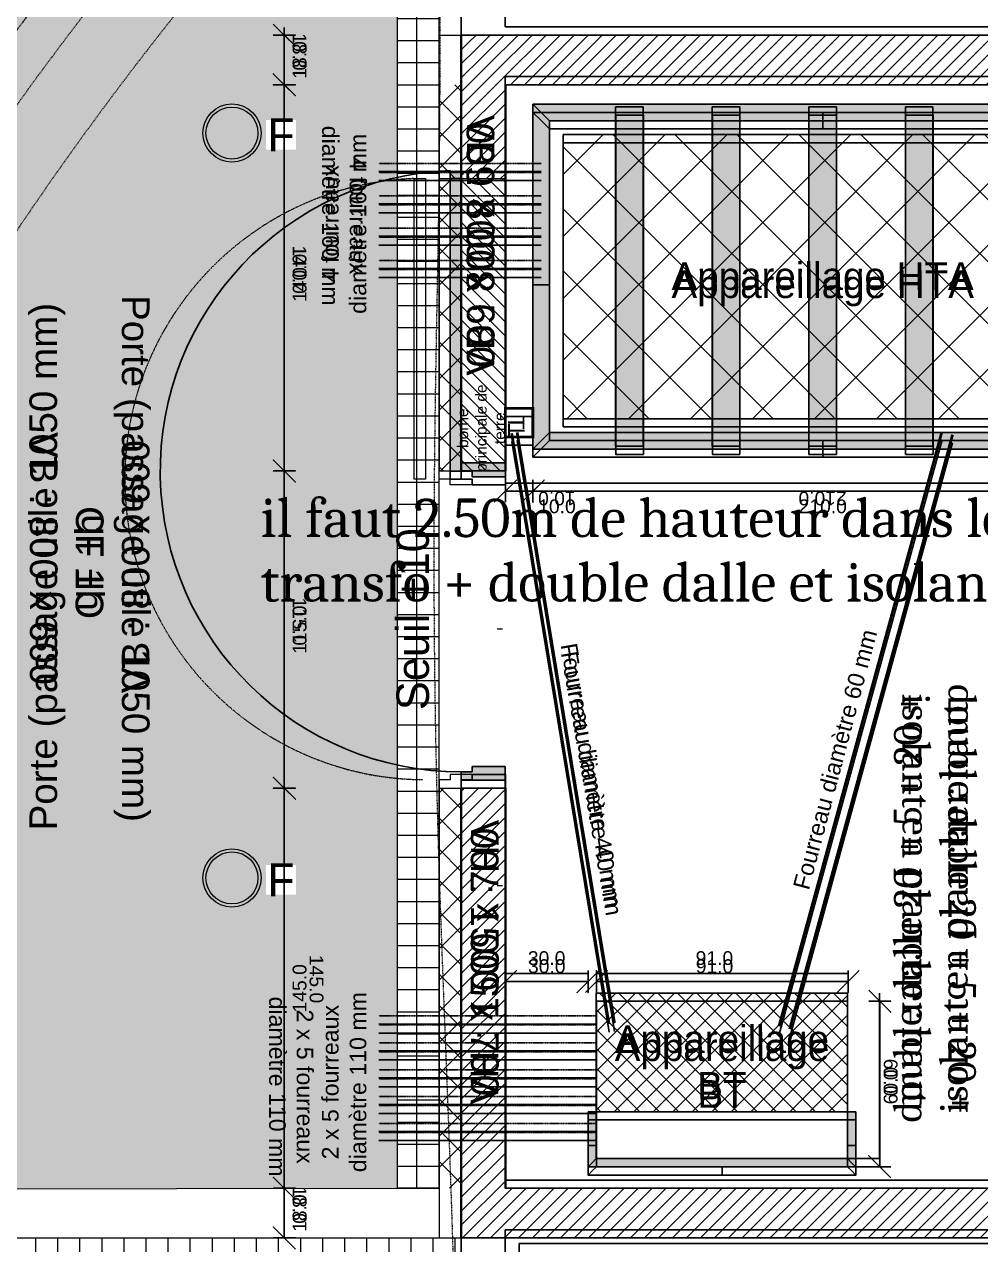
# Model space of a CAD drawing. Header units: centimetres. Extents: x 1724 to 19617, y -6503 to 8072.
# Drawn here: x 3672.7 to 4019.2, y 4561.4 to 5003.6 of the extents above; entities that cross this region are included whole.
import ezdxf

# ---------------------------------------------------------------- set-up
doc = ezdxf.new("R2010")
doc.units = ezdxf.units.CM
for name, pattern in [('CACHE2', [4.7625, 3.175, -1.5875]), ('prlm_ef', [0.165, 0.1, -0.065]), ('Style de ligne -18', [0.164042, 0.054681, -0.109361]), ('VW-01', [0.41656, 0.20828, -0.20828])]:
    doc.linetypes.add(name, pattern=pattern)
doc.layers.add('B BATI-structure', color=252, linetype='VW-01', lineweight=18)
doc.layers.add('B GÈnÈral', color=7, linetype='Continuous', lineweight=5)
for name, color, linetype in [('B Général', 252, 'Continuous'), ('C ANNOTATIONS-prestations', 252, 'Continuous'), ('C ANNOTATIONS-texte', 252, 'Continuous'), ('prlm-ELEC-CFO', 1, 'Continuous'), ('prlm-MOD', 64, 'Continuous'), ('prlm-MOD-EL', 190, 'Continuous')]:
    doc.layers.add(name, color=color, linetype=linetype)
doc.styles.add('Arial', font='arial.ttf')
doc.styles.add('Cambria (bold italic)', font='cambriaz.ttf')
doc.styles.add('Eurostile', font='Eurosti.TTF')
doc.styles.add('prlm-elec-cfo', font='comic.ttf', dxfattribs={"height": 12})
doc.styles.add('prlm-mod', font='cambriaz.ttf', dxfattribs={"height": 18})
doc.styles.add('Standard 200', font='arial.ttf', dxfattribs={"height": 0.4})
doc.styles.add('texte courant 100', font='arial.ttf', dxfattribs={"height": 25})
pattern_1 = [(45, (0.0456, -2.938), (2.4253472, -2.6458333), [])]

# ---------------------------------------------------------------- blocks, each defined once
blk = doc.blocks.new('xi.lumF')
at = {"layer": 'prlm-ELEC-CFO', "color": 0, "linetype": 'ByBlock', "lineweight": 13}
for radius in [10.55, 9.42]:
    blk.add_circle((0, 0), radius, dxfattribs=at)
blk = doc.blocks.new('Symbole-2 (2D)')
at = {"layer": 'B GÈnÈral', "linetype": 'Continuous', "lineweight": 5, "true_color": 0x808080}
h = blk.add_hatch(dxfattribs=at)
h.set_pattern_fill('02_ISOLANT', color=8, angle=180, style=0, pattern_type=2)
h.set_pattern_definition([(225, (0, 0), (5.65685, -5.65685), []), (315, (0, 0), (-5.65685, -5.65685), [])])
h.paths.add_polyline_path([(110.5, 4), (110.5, 12), (4.5, 12), (4.5, 4)])
at = {"layer": 'B GÈnÈral', "linetype": 'Continuous', "lineweight": 5}
h = blk.add_hatch(dxfattribs=at)
h.set_pattern_fill('50_BETON', style=0, pattern_type=2)
h.set_pattern_definition([(45, (0, 0), (2.42535, -2.64583), [])])
h.paths.add_polyline_path([(110.5, -12), (110.5, 4), (4.5, 4), (4.5, -12)])
at = {"layer": 'B Général', "color": 7, "linetype": 'Continuous', "lineweight": 13}
for p, q in [((110.5, 12), (4.5, 12)), ((4.5, 12), (4.5, -12)), ((110.5, 4), (4.5, 4)), ((110.5, -12), (4.5, -12))]:
    blk.add_line(p, q, dxfattribs=at)
at = {"layer": 'B Général', "color": 7, "linetype": 'Continuous', "lineweight": 35}
for p, q in [((110.5, 4), (4.5, 4)), ((110.5, -12), (4.5, -12))]:
    blk.add_line(p, q, dxfattribs=at)
at = {"layer": 'B Général', "color": 7, "linetype": 'Continuous', "lineweight": 5, "flags": 128}
for points in [[(1.5, 21), (110.5, 21), (110.5, 17), (1.5, 17)], [(-105.5, -12), (-105.5, 8), (-107.5, 8), (-107.5, 12), (-110.5, 12), (-110.5, -12)], [(-0.5, -12), (-0.5, 8), (1.5, 8), (1.5, 12), (4.5, 12), (4.5, -12)]]:
    blk.add_lwpolyline(points, close=True, dxfattribs=at)
at = {"layer": 'B Général', "color": 7, "linetype": 'Style de ligne -18', "lineweight": 5}
blk.add_arc((1.6, 16.92), 108.98, 2.146, 179.4761, dxfattribs=at)
blk = doc.blocks.new('Groupe-68-1')
at = {"layer": 'B Général', "color": 7, "linetype": 'VW-01', "lineweight": 5, "flags": 128}
blk.add_lwpolyline([(3822.78, 5152.46), (3822.78, 5174.37, 0.122759), (3492.65, 4670.81)], format="xyb", dxfattribs=at)
at = {"layer": 'B Général', "color": 7, "linetype": 'VW-01', "lineweight": 13}
blk.add_rational_spline([(3822.95, 5152.62), (3606.32, 4947.5), (3507.87, 4665.87), (3459.19, 4503.68), (3410.5, 4341.49), (3406.73, 4324.94), (3402.97, 4308.39), (3612.96, 4308.39), (3822.95, 4308.39), (3822.55, 5140.52), (3822.95, 5152.62)], [1, 0.971765738928, 1, 1, 1, 1, 1, 1, 1, 1, 1], degree=2, knots=[0, 0, 0, 1, 1, 2, 2, 3, 3, 4, 4, 5, 5, 5], dxfattribs=at)
blk = doc.blocks.new('Groupe-129-1')
at = {"layer": 'C ANNOTATIONS-prestations'}
for p, q in [((3766.85, 5002.51), (3766.85, 4984.91)), ((3830.95, 4999.6), (3830.95, 4952.64)), ((3766.85, 4984.51), (3766.85, 4844.91)), ((3846.95, 4952.64), (3846.95, 4981.04)), ((3859.95, 4971.71), (3856.95, 4974.71)), ((3856.95, 4974.71), (3856.95, 4912.21)), ((3859.95, 4971.71), (3856.95, 4974.71)), ((3856.95, 4974.71), (3961.95, 4974.71)), ((3862.95, 4968.71), (3859.95, 4971.71)), ((3862.95, 4968.71), (3859.95, 4971.71)), ((3896.95, 4973.71), (3886.95, 4973.71)), ((3886.95, 4850.71), (3886.95, 4973.71)), ((3896.95, 4850.71), (3896.95, 4973.71)), ((3931.95, 4973.71), (3921.95, 4973.71)), ((3921.95, 4850.71), (3921.95, 4973.71)), ((3931.95, 4850.71), (3931.95, 4973.71)), ((3966.95, 4973.71), (3956.95, 4973.71)), ((3956.95, 4850.71), (3956.95, 4973.71)), ((3961.95, 4974.71), (4066.95, 4974.71)), ((3966.95, 4850.71), (3966.95, 4973.71)), ((4001.95, 4973.71), (3991.95, 4973.71)), ((3991.95, 4850.71), (3991.95, 4973.71)), ((4001.95, 4850.71), (4001.95, 4973.71)), ((3862.95, 4912.21), (3862.95, 4968.71)), ((3961.95, 4968.71), (3862.95, 4968.71)), ((4060.95, 4968.71), (3961.95, 4968.71)), ((3859.95, 4953.28), (3801.14, 4953.28)), ((3859.95, 4950.02), (3801.14, 4950.02)), ((3830.95, 4950.71), (3826.95, 4950.71)), ((3826.95, 4950.71), (3826.95, 4841.71)), ((3830.95, 4841.71), (3830.95, 4950.71)), ((3859.95, 4941.55), (3801.14, 4941.55)), ((3859.95, 4938.29), (3801.14, 4938.29)), ((3859.95, 4929.81), (3801.14, 4929.81)), ((3859.95, 4926.55), (3801.14, 4926.55)), ((3859.95, 4918.08), (3801.14, 4918.08)), ((3859.95, 4914.81), (3801.14, 4914.81)), ((3856.95, 4912.21), (3856.95, 4849.71)), ((3862.95, 4855.71), (3862.95, 4912.21)), ((3849.29, 4855.45), (3884.57, 4641.28)), ((3851.26, 4855.78), (3886.54, 4641.6)), ((3859.95, 4852.71), (3856.95, 4849.71)), ((3856.95, 4849.71), (3859.95, 4852.71)), ((3862.95, 4855.71), (3859.95, 4852.71)), ((3859.95, 4852.71), (3862.95, 4855.71)), ((3961.95, 4855.71), (3862.95, 4855.71)), ((4005.17, 4855.97), (3946.14, 4640.54)), ((4009.03, 4854.91), (3950, 4639.48)), ((4060.95, 4855.71), (3961.95, 4855.71)), ((3856.95, 4849.71), (3961.95, 4849.71)), ((3896.95, 4850.71), (3886.95, 4850.71)), ((3931.95, 4850.71), (3921.95, 4850.71)), ((3966.95, 4850.71), (3956.95, 4850.71)), ((3961.95, 4849.71), (4066.95, 4849.71)), ((4001.95, 4850.71), (3991.95, 4850.71)), ((3766.85, 4844.51), (3766.85, 4729.91)), ((3830.95, 4844.71), (3830.95, 4841.71)), ((3846.95, 4844.71), (3830.95, 4844.71)), ((3846.95, 4839.71), (3846.95, 4844.71)), ((3826.95, 4841.71), (3830.95, 4841.71)), ((3830.95, 4841.71), (3834.95, 4841.71)), ((3834.95, 4841.71), (3834.95, 4839.71)), ((3834.95, 4839.71), (3846.95, 4839.71)), ((3847.15, 4837.41), (3856.75, 4837.41)), ((3856.95, 4837.41), (3874.15, 4837.41)), ((3857.15, 4837.41), (4066.75, 4837.41)), ((3834.95, 4732.71), (3830.95, 4732.71)), ((3830.95, 4732.71), (3830.95, 4729.71)), ((3846.95, 4734.71), (3834.95, 4734.71)), ((3834.95, 4734.71), (3834.95, 4732.71)), ((3846.95, 4729.71), (3846.95, 4734.71)), ((3766.85, 4729.51), (3766.85, 4584.91)), ((3830.95, 4729.71), (3846.95, 4729.71)), ((3876.75, 4659.64), (3847.15, 4659.64)), ((3970.95, 4659.64), (3879.95, 4659.64)), ((3879.95, 4652.52), (3879.95, 4592.52)), ((3970.95, 4592.52), (3970.95, 4652.52)), ((3982.62, 4652.52), (3982.62, 4592.52)), ((3879.95, 4644.24), (3801.14, 4644.24)), ((3879.95, 4640.98), (3801.14, 4640.98)), ((3879.95, 4634.5), (3801.14, 4634.5)), ((3879.95, 4631.24), (3801.14, 4631.24)), ((3879.95, 4624.77), (3801.14, 4624.77)), ((3879.95, 4621.51), (3801.14, 4621.51)), ((3879.95, 4615.03), (3801.14, 4615.03)), ((3879.95, 4611.77), (3801.14, 4611.77)), ((3876.95, 4600.27), (3876.95, 4609.52)), ((3876.95, 4609.52), (3878.45, 4609.52)), ((3878.45, 4609.52), (3879.95, 4609.52)), ((3879.95, 4609.52), (3879.95, 4600.27)), ((3972.45, 4609.52), (3970.95, 4609.52)), ((3970.95, 4609.52), (3970.95, 4600.27)), ((3973.95, 4609.52), (3972.45, 4609.52)), ((3973.95, 4600.27), (3973.95, 4609.52)), ((3879.95, 4605.3), (3801.14, 4605.3)), ((3879.95, 4602.04), (3801.14, 4602.04)), ((3876.95, 4589.52), (3876.95, 4600.27)), ((3879.95, 4600.27), (3879.95, 4592.52)), ((3970.95, 4600.27), (3970.95, 4592.52)), ((3973.95, 4589.52), (3973.95, 4600.27)), ((3878.45, 4591.02), (3876.95, 4589.52)), ((3878.45, 4591.02), (3876.95, 4589.52)), ((3879.95, 4592.52), (3878.45, 4591.02)), ((3879.95, 4592.52), (3878.45, 4591.02)), ((3925.45, 4592.52), (3879.95, 4592.52)), ((3879.95, 4592.52), (3982.62, 4592.52)), ((3970.95, 4592.52), (3925.45, 4592.52)), ((3972.45, 4591.02), (3970.95, 4592.52)), ((3970.95, 4592.52), (3972.45, 4591.02)), ((3973.95, 4589.52), (3972.45, 4591.02)), ((3972.45, 4591.02), (3973.95, 4589.52)), ((3876.95, 4589.52), (3925.45, 4589.52)), ((3925.45, 4589.52), (3973.95, 4589.52)), ((3766.85, 4584.51), (3766.85, 4566.91)), ((4246.95, 4584.71), (3846.95, 4584.71))]:
    blk.add_line(p, q, dxfattribs=at)
at = {"layer": 'C ANNOTATIONS-prestations', "flags": 128}
for points in [[(3762.85, 5002.71), (3770.85, 5002.71), (3766.85, 5002.71), (3770.85, 4998.71), (3762.85, 5006.71)], [(3770.85, 4984.71), (3762.85, 4984.71), (3766.85, 4984.71), (3762.85, 4988.71), (3770.85, 4980.71)], [(3762.85, 4984.71), (3770.85, 4984.71), (3766.85, 4984.71), (3770.85, 4980.71), (3762.85, 4988.71)], [(3770.85, 4844.71), (3762.85, 4844.71), (3766.85, 4844.71), (3762.85, 4848.71), (3770.85, 4840.71)], [(3762.85, 4844.71), (3770.85, 4844.71), (3766.85, 4844.71), (3770.85, 4840.71), (3762.85, 4848.71)], [(3846.95, 4833.41), (3846.95, 4841.41), (3846.95, 4837.41), (3850.95, 4841.41), (3842.95, 4833.41)], [(3856.95, 4841.41), (3856.95, 4833.41), (3856.95, 4837.41), (3852.95, 4833.41), (3860.95, 4841.41)], [(3856.95, 4833.41), (3856.95, 4841.41), (3856.95, 4837.41), (3860.95, 4841.41), (3852.95, 4833.41)], [(3770.85, 4729.71), (3762.85, 4729.71), (3766.85, 4729.71), (3762.85, 4733.71), (3770.85, 4725.71)], [(3762.85, 4729.71), (3770.85, 4729.71), (3766.85, 4729.71), (3770.85, 4725.71), (3762.85, 4733.71)], [(3846.95, 4655.64), (3846.95, 4663.64), (3846.95, 4659.64), (3850.95, 4663.64), (3842.95, 4655.64)], [(3876.95, 4663.64), (3876.95, 4655.64), (3876.95, 4659.64), (3872.95, 4655.64), (3880.95, 4663.64)], [(3879.95, 4655.64), (3879.95, 4663.64), (3879.95, 4659.64), (3883.95, 4663.64), (3875.95, 4655.64)], [(3971.15, 4663.64), (3971.15, 4655.64), (3971.15, 4659.64), (3967.15, 4655.64), (3975.15, 4663.64)], [(3978.62, 4652.52), (3986.62, 4652.52), (3982.62, 4652.52), (3986.62, 4648.52), (3978.62, 4656.52)], [(3986.62, 4592.52), (3978.62, 4592.52), (3982.62, 4592.52), (3978.62, 4596.52), (3986.62, 4588.52)], [(3770.85, 4584.71), (3762.85, 4584.71), (3766.85, 4584.71), (3762.85, 4588.71), (3770.85, 4580.71)], [(3762.85, 4584.71), (3770.85, 4584.71), (3766.85, 4584.71), (3770.85, 4580.71), (3762.85, 4588.71)], [(3770.85, 4566.71), (3762.85, 4566.71), (3766.85, 4566.71), (3762.85, 4570.71), (3770.85, 4562.71)]]:
    blk.add_lwpolyline(points, dxfattribs=at)
for points in [[(4264.95, 4566.71), (4264.95, 5002.71), (3830.95, 5002.71), (3830.95, 4844.71), (3846.95, 4844.71), (3846.95, 4984.71), (4246.95, 4984.71), (4246.95, 4584.71), (3846.95, 4584.71), (3846.95, 4729.71), (3830.95, 4729.71), (3830.95, 4566.71)], [(3859.95, 4971.71), (3856.95, 4974.71), (3856.95, 4912.21), (3862.95, 4912.21), (3862.95, 4968.71)], [(3859.95, 4971.71), (3856.95, 4974.71), (3961.95, 4974.71), (3961.95, 4968.71), (3862.95, 4968.71)], [(3896.95, 4850.71), (3886.95, 4850.71), (3886.95, 4973.71), (3896.95, 4973.71)], [(3931.95, 4850.71), (3921.95, 4850.71), (3921.95, 4973.71), (3931.95, 4973.71)], [(3966.95, 4850.71), (3956.95, 4850.71), (3956.95, 4973.71), (3966.95, 4973.71)], [(4063.95, 4971.71), (4060.95, 4968.71), (3961.95, 4968.71), (3961.95, 4974.71), (4066.95, 4974.71)], [(4001.95, 4850.71), (3991.95, 4850.71), (3991.95, 4973.71), (4001.95, 4973.71)], [(3862.95, 4855.71), (4060.95, 4855.71), (4060.95, 4968.71), (3862.95, 4968.71)], [(3867.95, 4860.71), (3867.95, 4963.71), (4055.95, 4963.71), (4055.95, 4860.71)], [(3830.95, 4841.71), (3830.95, 4950.71), (3826.95, 4950.71), (3826.95, 4841.71)], [(3859.95, 4852.71), (3862.95, 4855.71), (3862.95, 4912.21), (3856.95, 4912.21), (3856.95, 4849.71)], [(3846.95, 4854.1), (3846.95, 4864.5), (3856.95, 4864.5), (3856.95, 4854.1)], [(3859.95, 4852.71), (3856.95, 4849.71), (3961.95, 4849.71), (3961.95, 4855.71), (3862.95, 4855.71)], [(4063.95, 4852.71), (4060.95, 4855.71), (3961.95, 4855.71), (3961.95, 4849.71), (4066.95, 4849.71)], [(3830.95, 4844.71), (3830.95, 4841.71), (3834.95, 4841.71), (3834.95, 4839.71), (3846.95, 4839.71), (3846.95, 4844.71)], [(3846.95, 4729.71), (3846.95, 4734.71), (3834.95, 4734.71), (3834.95, 4732.71), (3830.95, 4732.71), (3830.95, 4729.71)], [(3970.95, 4652.52), (3970.95, 4592.52), (3879.95, 4592.52), (3879.95, 4652.52)], [(3879.95, 4592.52), (3879.95, 4652.52), (3970.95, 4652.52), (3970.95, 4592.52)], [(3879.95, 4652.52), (3879.95, 4609.52), (3970.95, 4609.52), (3970.95, 4652.52)], [(3878.45, 4609.52), (3879.95, 4609.52), (3879.95, 4600.27), (3876.95, 4600.27), (3876.95, 4609.52)], [(3972.45, 4609.52), (3970.95, 4609.52), (3970.95, 4600.27), (3973.95, 4600.27), (3973.95, 4609.52)], [(3878.45, 4591.02), (3876.95, 4589.52), (3876.95, 4600.27), (3879.95, 4600.27), (3879.95, 4592.52)], [(3972.45, 4591.02), (3973.95, 4589.52), (3973.95, 4600.27), (3970.95, 4600.27), (3970.95, 4592.52)], [(3878.45, 4591.02), (3876.95, 4589.52), (3925.45, 4589.52), (3925.45, 4592.52), (3879.95, 4592.52)], [(3972.45, 4591.02), (3970.95, 4592.52), (3925.45, 4592.52), (3925.45, 4589.52), (3973.95, 4589.52)]]:
    blk.add_lwpolyline(points, close=True, dxfattribs=at)
at = {"layer": 'C ANNOTATIONS-prestations', "line_spacing_factor": 1.002709, "style": 'Arial'}
for s, insert, char_height, attachment_point, rotation in [('18.0', (3772.4, 4993.71), 5.007, 5, 90), ('140.0', (3772.4, 4914.71), 5.007, 5, 90), ('115.0', (3772.4, 4787.21), 5.007, 5, 90), ('Fourreau diamètre 60 mm', (3951.09, 4694.05), 6.0078, 1, 75.1533), ('Fourreau diamètre 40 mm', (3872.96, 4779.8), 6.0078, 1, 279.7616), ('145.0', (3772.4, 4657.21), 5.007, 5, 90), ('60.0', (3986.59, 4621.94), 5.007, 5, 90), ('18.0', (3772.4, 4575.71), 5.007, 5, 90)]:
    blk.add_mtext(s, dxfattribs=dict(at, insert=insert, char_height=char_height, attachment_point=attachment_point, rotation=rotation))
at = {"layer": 'C ANNOTATIONS-prestations', "attachment_point": 5, "rotation": 90}
for s, insert, char_height, width, line_spacing_factor, style in [('VB : 800 x 600', (3837.98, 4925.11), 10.013, 190, 1.002709, 'Arial'), ('4 fourreaux diamètre 160 mm', (3788.57, 4934.31), 6.0078, 73.2402, 1.002709, 'Arial'), ('Porte (passage utile 1050 mm)\\PCF 1h \\PVB : 800 x 600', (3696.31, 4810.05), 10.013, 207.2024, 1.002709, 'Arial'), ('borne principale de terre', (3838.2, 4860.22), 4.0052, 39.5707, 1.002709, 'Arial'), ('T', (3850.93, 4859.35), 6.01, 5.0123, 1.002709, 'Arial'), ('double dalle 20 + 5 + 20 + isolant en plancher haut', (4002.65, 4686.52), 9.9931, 169.8741, 1.004714, 'Cambria (bold italic)'), ('VH : 1500 x 700', (3839.51, 4665.29), 10.013, 205, 1.002709, 'Arial'), ('2 x 5 fourreaux diamètre 110 mm', (3788.57, 4623.19), 6.0078, 73.2402, 1.002709, 'Arial')]:
    blk.add_mtext(s, dxfattribs=dict(at, insert=insert, char_height=char_height, width=width, line_spacing_factor=line_spacing_factor, style=style))
at = {"layer": 'C ANNOTATIONS-prestations', "attachment_point": 5, "style": 'Arial'}
for s, insert, char_height, line_spacing_factor in [('Appareillage HTA', (3961.95, 4910.89), 10.013, 1.002709), ('10.0', (3865.65, 4831.87), 5.007, 1.002709), ('210.0', (3961.95, 4831.87), 5.007, 1.002709), ('30.0', (3861.95, 4665.19), 5.007, 1.002709), ('91.0', (3922.74, 4665.19), 5.007, 1.002709), ('Appareillage\\PBT', (3925.45, 4627.4), 10.013, 1.014169)]:
    blk.add_mtext(s, dxfattribs=dict(at, insert=insert, char_height=char_height, line_spacing_factor=line_spacing_factor))

msp = doc.modelspace()

# ---------------------------------------------------------------- hatches: boundary and pattern name
at = {"layer": 'B GÈnÈral', "linetype": 'Continuous', "lineweight": 5, "true_color": 0x808080}
h = msp.add_hatch(dxfattribs=at)
h.set_pattern_fill('02_ISOLANT', color=8, angle=45, style=0, pattern_type=2)
h.set_pattern_definition([(90, (3822.886, 4581.777), (-8, -4e-16), []), (180, (3822.886, 4581.777), (1e-15, 8), [])])
h.paths.add_polyline_path([(3807.886, 4581.777), (3807.886, 5168.48), (3822.886, 5182.466), (3822.886, 4581.777)])
at = {"layer": 'B GÈnÈral', "linetype": 'Continuous', "lineweight": 0, "true_color": 0xeeeeee}
h = msp.add_hatch(color=7, dxfattribs=at)
edge = h.paths.add_edge_path()
edge.add_line((3485.145, 4670.51), (3485.086, 4670.342))
edge.add_line((3485.086, 4670.342), (3281.489, 3992.09))
edge.add_line((3281.489, 3992.09), (3815.996, 3992.09))
edge.add_line((3815.996, 3992.09), (3815.996, 4548.777))
edge.add_line((3815.996, 4548.777), (3477.829, 4548.777))
edge.add_line((3477.829, 4548.777), (3487.605, 4581.343))
edge.add_line((3487.605, 4581.343), (3807.886, 4581.777))
edge.add_line((3807.886, 4581.777), (3807.886, 5168.48))
edge.add_arc((4668.456, 4257.162), 1253.428, 133.359454, 160.744944)
edge.add_line((3485.145, 4670.51), (3485.145, 4670.51))
at = {"layer": 'B GÈnÈral', "linetype": 'Continuous', "lineweight": 5}
h = msp.add_hatch(dxfattribs=at)
h.set_pattern_fill('50_BETON', style=0, pattern_type=2)
h.set_pattern_definition(pattern_1)
h.paths.add_polyline_path([(4246.996, 4981.777), (4264.996, 4999.777), (3830.996, 4999.777), (3846.996, 4981.777)])
h = msp.add_hatch(dxfattribs=at)
h.set_pattern_fill('50_BETON', style=0, pattern_type=2)
h.set_pattern_definition(pattern_1)
h.paths.add_polyline_path([(3846.996, 4947.777), (3846.996, 4981.777), (3830.996, 4999.777), (3830.996, 4947.777)])
at = {"layer": 'B GÈnÈral', "linetype": 'Continuous', "lineweight": 5, "true_color": 0x808080}
h = msp.add_hatch(dxfattribs=at)
h.set_pattern_fill('02_ISOLANT', color=8, angle=180, style=0, pattern_type=2)
h.set_pattern_definition([(225, (0.046, -2.938), (5.656854, -5.656854), []), (315, (0.046, -2.938), (-5.656854, -5.656854), [])])
h.paths.add_polyline_path([(3830.996, 4947.777), (3830.996, 4981.777), (3822.996, 4981.777), (3822.996, 4947.777)])
h = msp.add_hatch(dxfattribs=at)
h.set_pattern_fill('02_ISOLANT', color=8, angle=90, style=0, pattern_type=2)
h.set_pattern_definition([(135, (0.046, -2.938), (-5.656854, -5.656854), []), (225, (0.046, -2.938), (-5.656854, 5.656854), [])])
h.paths.add_polyline_path([(3822.996, 4581.777), (3830.996, 4581.777), (3830.996, 4726.777), (3822.996, 4726.777)])
at = {"layer": 'B GÈnÈral', "linetype": 'Continuous', "lineweight": 5}
h = msp.add_hatch(dxfattribs=at)
h.set_pattern_fill('50_BETON', style=0, pattern_type=2)
h.set_pattern_definition(pattern_1)
h.paths.add_polyline_path([(3830.996, 4563.777), (3846.996, 4581.777), (3846.996, 4726.777), (3830.996, 4726.777)])
h = msp.add_hatch(dxfattribs=at)
h.set_pattern_fill('50_BETON', style=0, pattern_type=2)
h.set_pattern_definition(pattern_1)
h.paths.add_polyline_path([(3846.996, 4581.777), (3830.996, 4563.777), (4264.996, 4563.777), (4246.996, 4581.777)])
at = {"layer": 'B GÈnÈral', "linetype": 'Continuous', "lineweight": 5, "true_color": 0x808080}
h = msp.add_hatch(dxfattribs=at)
h.set_pattern_fill('02_ISOLANT', color=8, angle=45, style=0, pattern_type=2)
h.set_pattern_definition([(90, (3780.829, 3716.247), (-8, -4e-16), []), (180, (3780.829, 3716.247), (1e-15, 8), [])])
h.paths.add_polyline_path([(3815.996, 4007.09), (3815.996, 4548.777), (3476.328, 4548.777), (3482.332, 4563.777), (3830.996, 4563.777), (3830.996, 3992.09), (3355.994, 3992.09), (3355.994, 4007.09)])
at = {"layer": 'prlm-MOD', "linetype": 'Continuous', "lineweight": 20}
for points in [[(3830.951, 4841.715), (3830.951, 4950.715), (3826.951, 4950.715), (3826.951, 4841.715)], [(3830.951, 4844.715), (3830.951, 4841.715), (3834.951, 4841.715), (3834.951, 4839.715), (3846.951, 4839.715), (3846.951, 4844.715)], [(3846.951, 4729.715), (3846.951, 4734.715), (3834.951, 4734.715), (3834.951, 4732.715), (3830.951, 4732.715), (3830.951, 4729.715)]]:
    msp.add_hatch(color=9, dxfattribs=at).paths.add_polyline_path(points, flags=0)
at = {"layer": 'prlm-MOD-EL', "linetype": 'Continuous', "lineweight": 20}
for points in [[(3859.951, 4971.715), (3856.951, 4974.715), (3856.951, 4912.215), (3862.951, 4912.215), (3862.951, 4968.715)], [(3859.951, 4971.715), (3856.951, 4974.715), (3961.951, 4974.715), (3961.951, 4968.715), (3862.951, 4968.715)], [(3896.951, 4850.715), (3886.951, 4850.715), (3886.951, 4973.715), (3896.951, 4973.715)], [(3931.951, 4850.715), (3921.951, 4850.715), (3921.951, 4973.715), (3931.951, 4973.715)], [(3966.951, 4850.715), (3956.951, 4850.715), (3956.951, 4973.715), (3966.951, 4973.715)], [(4063.951, 4971.715), (4060.951, 4968.715), (3961.951, 4968.715), (3961.951, 4974.715), (4066.951, 4974.715)], [(4001.951, 4850.715), (3991.951, 4850.715), (3991.951, 4973.715), (4001.951, 4973.715)], [(3859.951, 4852.715), (3862.951, 4855.715), (3862.951, 4912.215), (3856.951, 4912.215), (3856.951, 4849.715)], [(3859.951, 4852.715), (3856.951, 4849.715), (3961.951, 4849.715), (3961.951, 4855.715), (3862.951, 4855.715)], [(4063.951, 4852.715), (4060.951, 4855.715), (3961.951, 4855.715), (3961.951, 4849.715), (4066.951, 4849.715)], [(3878.451, 4609.524), (3879.951, 4609.524), (3879.951, 4600.274), (3876.951, 4600.274), (3876.951, 4609.524)], [(3972.451, 4609.524), (3970.951, 4609.524), (3970.951, 4600.274), (3973.951, 4600.274), (3973.951, 4609.524)], [(3878.451, 4591.024), (3876.951, 4589.524), (3876.951, 4600.274), (3879.951, 4600.274), (3879.951, 4592.524)], [(3972.451, 4591.024), (3973.951, 4589.524), (3973.951, 4600.274), (3970.951, 4600.274), (3970.951, 4592.524)], [(3878.451, 4591.024), (3876.951, 4589.524), (3925.451, 4589.524), (3925.451, 4592.524), (3879.951, 4592.524)], [(3972.451, 4591.024), (3970.951, 4592.524), (3925.451, 4592.524), (3925.451, 4589.524), (3973.951, 4589.524)]]:
    msp.add_hatch(color=250, dxfattribs=at).paths.add_polyline_path(points, flags=0)
at = {"layer": 'prlm-MOD-EL', "linetype": 'Continuous'}
h = msp.add_hatch(dxfattribs=at)
h.set_pattern_fill('ANSI37', color=256, scale=5, angle=-90, style=0)
h.set_pattern_definition([(315, (5983.308, 1294.79), (11.22532, 11.22532), []), (45, (5983.308, 1294.79), (-11.22532, 11.22532), [])])
h.paths.add_polyline_path([(3867.951, 4860.715), (3867.951, 4963.715), (4055.951, 4963.715), (4055.951, 4860.715)])
at = {"layer": 'prlm-MOD-EL', "linetype": 'Continuous', "lineweight": 20}
h = msp.add_hatch(dxfattribs=at)
h.set_pattern_fill('GRILLE_5X5_DIAGONALE_0002', color=256, angle=-90, style=0, pattern_type=2)
h.set_pattern_definition([(315, (58.5873, 8651.761), (3.535534, 3.535534), []), (45, (58.5873, 8651.761), (3.535534, -3.535534), [])])
h.paths.add_polyline_path([(3879.951, 4652.524), (3879.951, 4609.524), (3970.951, 4609.524), (3970.951, 4652.524)], flags=0)

# ---------------------------------------------------------------- linework, layer by layer
at = {"layer": 'B Général', "color": 7, "linetype": 'Continuous', "lineweight": 5}
for p, q in [((3822.996, 4999.777), (3830.996, 4999.777)), ((3830.996, 4999.777), (4264.996, 4999.777)), ((3846.996, 4981.777), (4246.996, 4981.777)), ((3843.996, 4784.545), (3845.996, 4784.545)), ((3843.996, 4691.545), (3845.996, 4691.545)), ((4246.996, 4581.777), (3846.996, 4581.777)), ((3822.996, 4563.777), (3830.996, 4563.777)), ((4264.996, 4563.777), (3830.996, 4563.777))]:
    msp.add_line(p, q, dxfattribs=at)
at = {"layer": 'B Général', "color": 7, "linetype": 'Continuous', "lineweight": 13}
for p, q in [((3822.996, 4981.777), (3822.996, 4999.777)), ((3822.996, 4981.777), (3822.996, 4947.777)), ((3822.996, 4981.777), (3822.996, 4947.777)), ((3830.996, 4981.777), (3830.996, 4947.777)), ((3846.996, 4981.777), (3846.996, 4947.777)), ((3822.996, 4947.777), (3846.996, 4947.777)), ((3822.996, 4726.777), (3822.996, 4581.777)), ((3822.996, 4726.777), (3822.996, 4581.777)), ((3822.996, 4726.777), (3846.996, 4726.777)), ((3830.996, 4726.777), (3830.996, 4581.777)), ((3846.996, 4726.777), (3846.996, 4581.777)), ((3822.996, 4581.777), (3822.996, 4563.777))]:
    msp.add_line(p, q, dxfattribs=at)
at = {"layer": 'B Général', "color": 7, "linetype": 'Continuous', "lineweight": 18}
for p, q in [((3830.996, 4999.777), (4264.996, 4999.777)), ((3846.996, 4981.777), (4246.996, 4981.777)), ((4246.996, 4581.777), (3846.996, 4581.777)), ((4264.996, 4563.777), (3830.996, 4563.777))]:
    msp.add_line(p, q, dxfattribs=at)
at = {"layer": 'B Général', "color": 7, "linetype": 'Continuous', "lineweight": 35}
for p, q in [((3830.996, 4999.777), (3830.996, 4981.777)), ((3830.996, 4981.777), (3830.996, 4947.777)), ((3846.996, 4981.777), (3846.996, 4947.777)), ((3830.996, 4726.777), (3830.996, 4581.777)), ((3846.996, 4726.777), (3846.996, 4581.777)), ((3830.996, 4563.777), (3830.996, 4581.777))]:
    msp.add_line(p, q, dxfattribs=at)
at = {"layer": 'B Général', "color": 7, "linetype": 'Continuous', "lineweight": 5, "flags": 128}
for points in [[(3807.886, 4581.777), (3807.886, 5168.48), (3822.886, 5182.466), (3822.886, 4581.777)], [(3815.996, 4007.09), (3815.996, 4548.777), (3476.328, 4548.777), (3482.332, 4563.777), (3830.996, 4563.777), (3830.996, 3992.09), (3355.994, 3992.09), (3355.994, 4007.09)]]:
    msp.add_lwpolyline(points, close=True, dxfattribs=at)
at = {"layer": 'prlm-MOD', "color": 0}
for p, q in [((3766.853, 5002.515), (3766.853, 4984.915)), ((3766.853, 4984.515), (3766.853, 4844.915)), ((3766.853, 4844.515), (3766.853, 4729.915)), ((3847.151, 4837.411), (3856.751, 4837.411)), ((3856.951, 4837.411), (3874.151, 4837.411)), ((3857.151, 4837.411), (4066.751, 4837.411)), ((3766.853, 4729.515), (3766.853, 4584.915)), ((3876.751, 4659.644), (3847.151, 4659.644)), ((3970.951, 4659.644), (3879.951, 4659.644)), ((3982.617, 4652.524), (3982.617, 4592.524)), ((3766.853, 4584.515), (3766.853, 4566.915))]:
    msp.add_line(p, q, dxfattribs=at)
at = {"layer": 'prlm-MOD', "linetype": 'Continuous'}
for p, q in [((3826.951, 4950.715), (3826.951, 4841.715)), ((3830.951, 4841.715), (3830.951, 4950.715)), ((3830.951, 4844.715), (3830.951, 4841.715)), ((3826.951, 4841.715), (3830.951, 4841.715)), ((3830.951, 4841.715), (3834.951, 4841.715)), ((3834.951, 4841.715), (3834.951, 4839.715)), ((3834.951, 4839.715), (3846.951, 4839.715)), ((3834.951, 4732.715), (3830.951, 4732.715)), ((3830.951, 4732.715), (3830.951, 4729.715)), ((3846.951, 4734.715), (3834.951, 4734.715)), ((3834.951, 4734.715), (3834.951, 4732.715)), ((3846.951, 4729.715), (3846.951, 4734.715))]:
    msp.add_line(p, q, dxfattribs=at)
at = {"layer": 'prlm-MOD', "linetype": 'Continuous', "lineweight": -3}
msp.add_lwpolyline([(3846.951, 5002.715), (4264.951, 5002.715), (4264.951, 4566.715), (3846.951, 4566.715), (3846.951, 4536.715), (3830.951, 4536.715), (3830.951, 4729.715), (3846.951, 4729.715), (3846.951, 4584.715), (4246.951, 4584.715), (4246.951, 4984.715), (3846.951, 4984.715), (3846.951, 4844.715), (3830.951, 4844.715), (3830.951, 5032.942), (3846.951, 5032.942), (3846.951, 5002.715)], dxfattribs=at)
msp.add_lwpolyline([(3851.951, 4561.715), (3851.951, 4543.715), (4287.951, 4543.715), (4287.951, 5025.715), (3851.951, 5025.715), (3851.951, 5007.715), (4269.951, 5007.715), (4269.951, 4561.715), (3851.951, 4561.715)], close=True, dxfattribs=at)
at = {"layer": 'prlm-MOD', "color": 7, "linetype": 'prlm_ef', "const_width": 1}
msp.add_lwpolyline([(3846.951, 4854.103), (3846.951, 4864.5), (3856.951, 4864.5), (3856.951, 4854.103)], close=True, dxfattribs=at)
for points in [[(3851.264, 4855.776), (3886.542, 4641.601)], [(4005.174, 4855.968), (3946.138, 4640.536)], [(3849.29, 4855.451), (3884.568, 4641.276)], [(4009.032, 4854.911), (3949.996, 4639.479)]]:
    msp.add_lwpolyline(points, dxfattribs=at)
at = {"layer": 'prlm-MOD', "linetype": 'Continuous'}
msp.add_arc((3830.951, 4841.715), 109, 92.10307, 270, dxfattribs=at)
at = {"layer": 'prlm-MOD-EL', "linetype": 'Continuous'}
for p, q in [((3859.951, 4971.715), (3856.951, 4974.715)), ((3856.951, 4974.715), (3856.951, 4912.215)), ((3859.951, 4971.715), (3856.951, 4974.715)), ((3856.951, 4974.715), (3961.951, 4974.715)), ((3862.951, 4968.715), (3859.951, 4971.715)), ((3862.951, 4968.715), (3859.951, 4971.715)), ((3896.951, 4973.715), (3886.951, 4973.715)), ((3886.951, 4850.715), (3886.951, 4973.715)), ((3896.951, 4850.715), (3896.951, 4973.715)), ((3931.951, 4973.715), (3921.951, 4973.715)), ((3921.951, 4850.715), (3921.951, 4973.715)), ((3931.951, 4850.715), (3931.951, 4973.715)), ((3966.951, 4973.715), (3956.951, 4973.715)), ((3956.951, 4850.715), (3956.951, 4973.715)), ((3961.951, 4974.715), (4066.951, 4974.715)), ((3966.951, 4850.715), (3966.951, 4973.715)), ((4001.951, 4973.715), (3991.951, 4973.715)), ((3991.951, 4850.715), (3991.951, 4973.715)), ((4001.951, 4850.715), (4001.951, 4973.715)), ((3862.951, 4912.215), (3862.951, 4968.715)), ((3961.951, 4968.715), (3862.951, 4968.715)), ((4060.951, 4968.715), (3961.951, 4968.715)), ((3856.951, 4912.215), (3856.951, 4849.715)), ((3862.951, 4855.715), (3862.951, 4912.215)), ((3859.951, 4852.715), (3856.951, 4849.715)), ((3856.951, 4849.715), (3859.951, 4852.715)), ((3862.951, 4855.715), (3859.951, 4852.715)), ((3859.951, 4852.715), (3862.951, 4855.715)), ((3961.951, 4855.715), (3862.951, 4855.715)), ((4060.951, 4855.715), (3961.951, 4855.715)), ((3856.951, 4849.715), (3961.951, 4849.715)), ((3896.951, 4850.715), (3886.951, 4850.715)), ((3931.951, 4850.715), (3921.951, 4850.715)), ((3966.951, 4850.715), (3956.951, 4850.715)), ((3961.951, 4849.715), (4066.951, 4849.715)), ((4001.951, 4850.715), (3991.951, 4850.715)), ((3879.951, 4652.524), (3879.951, 4592.524)), ((3970.951, 4592.524), (3970.951, 4652.524)), ((3876.951, 4600.274), (3876.951, 4609.524)), ((3876.951, 4609.524), (3878.451, 4609.524)), ((3878.451, 4609.524), (3879.951, 4609.524)), ((3879.951, 4609.524), (3879.951, 4600.274)), ((3972.451, 4609.524), (3970.951, 4609.524)), ((3970.951, 4609.524), (3970.951, 4600.274)), ((3973.951, 4609.524), (3972.451, 4609.524)), ((3973.951, 4600.274), (3973.951, 4609.524)), ((3876.951, 4589.524), (3876.951, 4600.274)), ((3879.951, 4600.274), (3879.951, 4592.524)), ((3970.951, 4600.274), (3970.951, 4592.524)), ((3973.951, 4589.524), (3973.951, 4600.274)), ((3878.451, 4591.024), (3876.951, 4589.524)), ((3878.451, 4591.024), (3876.951, 4589.524)), ((3879.951, 4592.524), (3878.451, 4591.024)), ((3879.951, 4592.524), (3878.451, 4591.024)), ((3925.451, 4592.524), (3879.951, 4592.524)), ((3879.951, 4592.524), (3982.617, 4592.524)), ((3970.951, 4592.524), (3925.451, 4592.524)), ((3972.451, 4591.024), (3970.951, 4592.524)), ((3970.951, 4592.524), (3972.451, 4591.024)), ((3973.951, 4589.524), (3972.451, 4591.024)), ((3972.451, 4591.024), (3973.951, 4589.524)), ((3876.951, 4589.524), (3925.451, 4589.524)), ((3925.451, 4589.524), (3973.951, 4589.524))]:
    msp.add_line(p, q, dxfattribs=at)
at = {"layer": 'prlm-MOD-EL', "linetype": 'CACHE2', "ltscale": 0.02}
for p, q in [((3859.951, 4953.284), (3801.141, 4953.284, 0)), ((3859.951, 4950.024), (3801.141, 4950.024, 0)), ((3859.951, 4941.548), (3801.141, 4941.548, 0)), ((3859.951, 4938.288), (3801.141, 4938.288, 0)), ((3859.951, 4929.811), (3801.141, 4929.811, 0)), ((3859.951, 4926.551), (3801.141, 4926.551, 0)), ((3859.951, 4918.075), (3801.141, 4918.075, 0)), ((3859.951, 4914.815), (3801.141, 4914.815, 0)), ((3879.951, 4644.241), (3801.141, 4644.241, 0)), ((3879.951, 4640.981), (3801.141, 4640.981, 0)), ((3879.951, 4634.505), (3801.141, 4634.505, 0)), ((3879.951, 4631.244), (3801.141, 4631.244, 0)), ((3879.951, 4624.768), (3801.141, 4624.768, 0)), ((3879.951, 4621.508), (3801.141, 4621.508, 0)), ((3879.951, 4615.032), (3801.141, 4615.032, 0)), ((3879.951, 4611.772), (3801.141, 4611.772, 0)), ((3879.951, 4605.296), (3801.141, 4605.296, 0)), ((3879.951, 4602.035), (3801.141, 4602.035, 0))]:
    msp.add_line(p, q, dxfattribs=at)
at = {"layer": 'prlm-MOD-EL', "linetype": 'Continuous', "flags": 128}
for points in [[(3862.951, 4855.715), (3862.951, 4968.715), (4060.951, 4968.715), (4060.951, 4855.715)], [(3862.951, 4855.715), (4060.951, 4855.715), (4060.951, 4968.715), (3862.951, 4968.715)], [(3867.951, 4860.715), (3867.951, 4963.715), (4055.951, 4963.715), (4055.951, 4860.715)], [(3970.951, 4652.524), (3970.951, 4592.524), (3879.951, 4592.524), (3879.951, 4652.524)], [(3879.951, 4592.524), (3879.951, 4652.524), (3970.951, 4652.524), (3970.951, 4592.524)], [(3879.951, 4652.524), (3879.951, 4609.524), (3970.951, 4609.524), (3970.951, 4652.524)]]:
    msp.add_lwpolyline(points, close=True, dxfattribs=at)

# ---------------------------------------------------------------- block references
at = {"layer": 'B Général', "color": 7, "rotation": 90}
msp.add_blockref('Symbole-2 (2D)', (3834.996, 4837.277), dxfattribs=at)
at = {"layer": 'prlm-ELEC-CFO', "lineweight": 20}
for p in [(3747.935, 4964.268), (3747.935, 4694.268)]:
    msp.add_blockref('xi.lumF', p, dxfattribs=at)

# ---------------------------------------------------------------- texts
at = {"layer": 'C ANNOTATIONS-texte', "color": 7, "insert": (3807.54, 4788.062), "char_height": 11.7478, "attachment_point": 2, "rotation": 90, "line_spacing_factor": 0.895453, "style": 'Eurostile'}
msp.add_mtext('Seuil +10', dxfattribs=at)
at = {"layer": 'prlm-MOD', "color": 0, "char_height": 5, "attachment_point": 5, "style": 'Arial'}
for s, insert, rotation in [('\\A1;18.0', (3772.395, 4993.715), 270), ('\\A1;140.0', (3772.395, 4914.715), 270), ('\\A1;10.0', (3865.651, 4831.868), 180), ('\\A1;210.0', (3961.951, 4831.868), 180), ('\\A1;115.0', (3772.395, 4787.215), 270), ('\\A1;145.0', (3778.536, 4657.611), 270), ('\\A1;60.0', (3986.586, 4621.944), 270), ('\\A1;18.0', (3772.395, 4575.715), 270)]:
    msp.add_mtext(s, dxfattribs=dict(at, insert=insert, rotation=rotation))
at = {"layer": 'prlm-MOD', "char_height": 10, "attachment_point": 5, "rotation": 270}
for s, insert, width, style in [('\\A1;VB : 800 x 600', (3837.98, 4925.112), 207.20245, 'Standard 200'), ('\\A1;Porte (passage utile 1050 mm)\\PCF 1h \\PVB : 800 x 600', (3696.309, 4810.054), 207.20245, 'Standard 200'), ('double dalle 20 + 5 + 20 + isolant en plancher haut', (4002.654, 4686.524), 169.87405, 'prlm-mod'), ('\\A1;VH : 1500 x 700', (3839.515, 4665.292), 207.20245, 'Standard 200')]:
    msp.add_mtext(s, dxfattribs=dict(at, insert=insert, width=width, style=style))
at = {"layer": 'prlm-MOD', "color": 7, "char_height": 6, "attachment_point": 5, "rotation": 270, "style": 'texte courant 100'}
for s, insert, width in [('4 fourreaux diamètre 160 mm', (3788.567, 4934.305, 0), 73.24016), ('T', (3850.926, 4859.35), 5.01225), ('2 x 5 fourreaux diamètre 110 mm', (3769.351, 4618.638, 0), 73.24016)]:
    msp.add_mtext(s, dxfattribs=dict(at, insert=insert, width=width))
at = {"layer": 'prlm-MOD', "color": 1, "insert": (3758.305, 4831.804), "char_height": 14, "width": 351.29365, "attachment_point": 1, "style": 'prlm-mod'}
msp.add_mtext('il faut 2.50m de hauteur dans le local transfo + double dalle et isolant ', dxfattribs=at)
at = {"layer": 'prlm-MOD', "color": 7, "insert": (3872.866, 4779.786, 0), "char_height": 6, "attachment_point": 1, "rotation": 279.76157, "style": 'texte courant 100'}
msp.add_mtext('Fourreau diamètre 40 mm', dxfattribs=at)
at = {"layer": 'prlm-MOD', "color": 0, "char_height": 5, "attachment_point": 5, "style": 'Arial'}
for s, insert in [('\\A1;30.0', (3861.951, 4665.187)), ('\\A1;91.0', (3922.743, 4665.187))]:
    msp.add_mtext(s, dxfattribs=dict(at, insert=insert))
at = {"layer": 'prlm-MOD-EL', "color": 7, "linetype": 'Continuous', "insert": (3961.951, 4910.894), "char_height": 10, "attachment_point": 5, "style": 'Arial'}
msp.add_mtext('{Appareillage HTA}', dxfattribs=at)
at = {"layer": 'prlm-MOD-EL', "color": 7, "linetype": 'Continuous', "insert": (3925.451, 4627.398), "char_height": 10, "attachment_point": 5, "line_spacing_factor": 1.011429, "style": 'Arial'}
msp.add_mtext('{Appareillage\\PBT}', dxfattribs=at)

# ---------------------------------------------------------------- next in the draw order: texts
at = {"layer": 'prlm-ELEC-CFO', "lineweight": 20, "char_height": 12, "attachment_point": 2, "line_spacing_factor": 0.8, "style": 'prlm-elec-cfo', "bg_fill": 3, "box_fill_scale": 0.95, "bg_fill_color": 256, "bg_fill_transparency": 0}
for insert in [(3765.707, 4969.618), (3765.707, 4699.618)]:
    msp.add_mtext('F', dxfattribs=dict(at, insert=insert))

# ---------------------------------------------------------------- next in the draw order: linework, layer by layer
at = {"layer": 'B BATI-structure', "color": 1, "linetype": 'VW-01', "lineweight": 5, "true_color": 0xff0000, "flags": 128}
msp.add_lwpolyline([(3335.994, 3992.09), (3281.489, 3992.09), (3485.086, 4670.342), (3485.145, 4670.51, -0.1308169), (3846.996, 5203.82), (3846.996, 5136.563, 0.1213139), (3532.654, 4654.896), (3482.814, 4488.862), (3470.867, 4441.398)], format="xyb", close=True, dxfattribs=at)
at = {"layer": 'B Général', "color": 1, "linetype": 'VW-01', "lineweight": 5, "true_color": 0xff0000, "flags": 128}
msp.add_lwpolyline([(4569.481, 5498.311, 0.2972461), (3492.697, 4667.872), (3431.643, 4464.48)], format="xyb", dxfattribs=at)
at = {"layer": 'B Général', "color": 7, "linetype": 'Continuous', "lineweight": 5, "flags": 128}
msp.add_lwpolyline([(3485.145, 4670.51), (3485.086, 4670.342), (3281.489, 3992.09), (3815.996, 3992.09), (3815.996, 4548.777), (3477.829, 4548.777), (3487.605, 4581.343), (3807.886, 4581.777), (3807.886, 5168.48, 0.1200637), (3485.145, 4670.51)], format="xyb", close=True, dxfattribs=at)

# ---------------------------------------------------------------- next in the draw order: block references
at = {"layer": 'B Général', "color": 7}
msp.add_blockref('Groupe-68-1', (0.046, -2.938), dxfattribs=at)
at = {"layer": 'B Général', "color": 252, "true_color": 0x989898}
msp.add_blockref('Groupe-129-1', (0.046, -2.938), dxfattribs=at)

doc.saveas('drawing.dxf')
